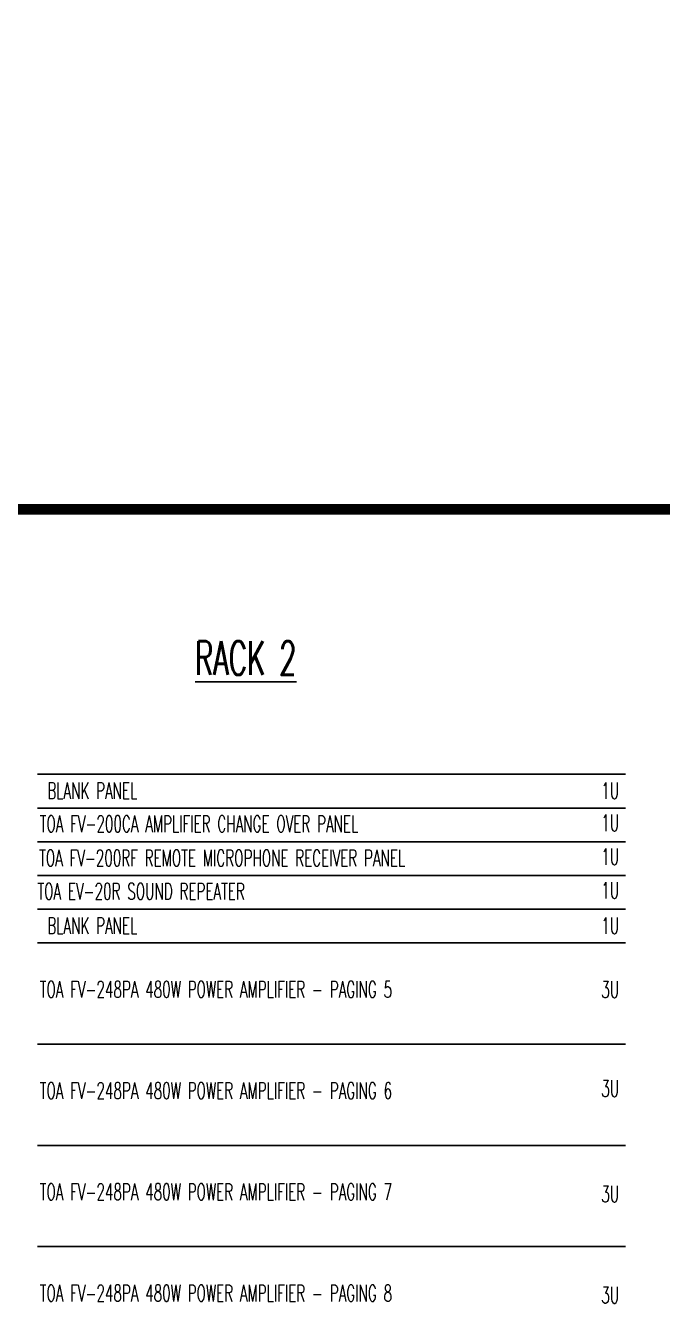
# Model space of a CAD drawing. Header units: millimetres. Extents: x 2974 to 5671, y 1205 to 3288.
# Drawn here: x 4729.2 to 4910.3, y 1583.9 to 1947.2 of the extents above; entities that cross this region are included whole.
import ezdxf
from ezdxf.enums import TextEntityAlignment as Align

# ---------------------------------------------------------------- set-up
doc = ezdxf.new("R2010")
doc.units = ezdxf.units.MM
doc.linetypes.add('CENTER', pattern=[2, 1.25, -0.25, 0.25, -0.25])
doc.layers.add('0-RACK', color=7, linetype='Continuous')
doc.styles.add('SIMPLEX', font='simplex.shx', dxfattribs={"width": 0.6})

msp = doc.modelspace()

# ---------------------------------------------------------------- linework, layer by layer
at = {"color": 7, "linetype": 'CENTER', "ltscale": 25, "const_width": 3, "elevation": -1204.84475}
msp.add_lwpolyline([(4127.79428, 3239.19912), (5669.35395, 3239.19383), (5669.35395, 1809.67696), (4127.79428, 1809.68226)], close=True, dxfattribs=at)
at = {"layer": '0-RACK', "color": 0, "linetype": 'Continuous'}
for p, q in [((4732.65093, 1734.36381, -0.02095), (4899.80795, 1734.36381, -0.02095)), ((4732.65093, 1724.77142, -0.02095), (4899.80795, 1724.77142, -0.02095)), ((4732.65093, 1715.17903, -0.02095), (4899.80795, 1715.17903, -0.02095)), ((4732.65093, 1705.58665, -0.02095), (4899.80795, 1705.58665, -0.02095)), ((4732.65093, 1695.99426, -0.02095), (4899.80795, 1695.99426, -0.02095)), ((4732.65093, 1686.40187, -0.02095), (4899.80795, 1686.40187, -0.02095)), ((4732.65093, 1686.40187, -0.02095), (4899.80795, 1686.40187, -0.02095)), ((4732.65093, 1657.62471, -0.02095), (4899.80795, 1657.62471, -0.02095)), ((4732.65093, 1628.84755, -0.02095), (4899.80795, 1628.84755, -0.02095)), ((4732.65093, 1600.07038, -0.02095), (4899.80795, 1600.07038, -0.02095))]:
    msp.add_line(p, q, dxfattribs=at)

# ---------------------------------------------------------------- texts
at = {"layer": '0-RACK', "color": 7, "style": 'SIMPLEX', "width": 0.6}
msp.add_text('%%URACK 2', height=9.592388, dxfattribs=at).set_placement((4777.39039, 1762.60827, -0.02095))
for s, height, p in [('BLANK PANEL', 4.6896118, (4748.18154, 1729.70079, -0.02095)), ('1U', 4.689612, (4895.42357, 1729.70079, -0.02095)), ('BLANK PANEL', 4.6896118, (4748.18154, 1691.33124, -0.02095)), ('1U', 4.689612, (4895.42357, 1691.33124, -0.02095))]:
    msp.add_text(s, height=height, dxfattribs=at).set_placement(p, align=Align.MIDDLE_CENTER)
at = {"layer": '0-RACK', "color": 4, "extrusion": (-4.40822e-16, 0.000346206, 1), "style": 'SIMPLEX', "width": 0.6}
for s, p in [('TOA FV-200CA AMPLIFIER CHANGE OVER PANEL', (4733.21475, 1720.27909, 0.45049)), (' TOA EV-20R SOUND REPEATER', (4730.63331, 1701.08771, 0.39893))]:
    msp.add_text(s, height=4.6896118, dxfattribs=at).set_placement(p, align=Align.MIDDLE_LEFT)
at = {"layer": '0-RACK', "color": 141, "style": 'SIMPLEX', "width": 0.6}
for p in [(4895.42357, 1720.53919, -0.02095), (4895.42357, 1710.9468, -0.02095), (4895.42357, 1701.35441, -0.02095)]:
    msp.add_text('1U', height=4.689612, dxfattribs=at).set_placement(p, align=Align.MIDDLE_CENTER)
at = {"layer": '0-RACK', "color": 4, "style": 'SIMPLEX', "width": 0.6}
msp.add_text('TOA FV-200RF REMOTE MICROPHONE RECEIVER PANEL', height=4.6896118, dxfattribs=at).set_placement((4733.04777, 1710.53343, -0.09779), align=Align.MIDDLE_LEFT)
at = {"layer": '0-RACK', "color": 3, "extrusion": (-4.40822e-16, 0.000346206, 1), "style": 'SIMPLEX', "width": 0.6}
for s, p in [('TOA FV-248PA 480W POWER AMPLIFIER - PAGING 5', (4733.21475, 1673.19383, 0.50892)), ('TOA FV-248PA 480W POWER AMPLIFIER - PAGING 6', (4733.21475, 1644.41667, 0.49896)), ('TOA FV-248PA 480W POWER AMPLIFIER - PAGING 7', (4733.21475, 1615.6395, 0.48899)), ('TOA FV-248PA 480W POWER AMPLIFIER - PAGING 8', (4733.21475, 1586.82271, 0.47902))]:
    msp.add_text(s, height=4.6896118, dxfattribs=at).set_placement(p, align=Align.MIDDLE_LEFT)
at = {"layer": '0-RACK', "color": 3, "style": 'SIMPLEX', "width": 0.6}
for p in [(4895.42357, 1673.15029, -0.02095), (4895.42357, 1645.01025, -0.02095), (4895.42528, 1615.03382, -0.02095), (4895.42528, 1586.25666, -0.02095)]:
    msp.add_text('3U', height=4.689612, dxfattribs=at).set_placement(p, align=Align.MIDDLE_CENTER)

doc.saveas('drawing.dxf')
